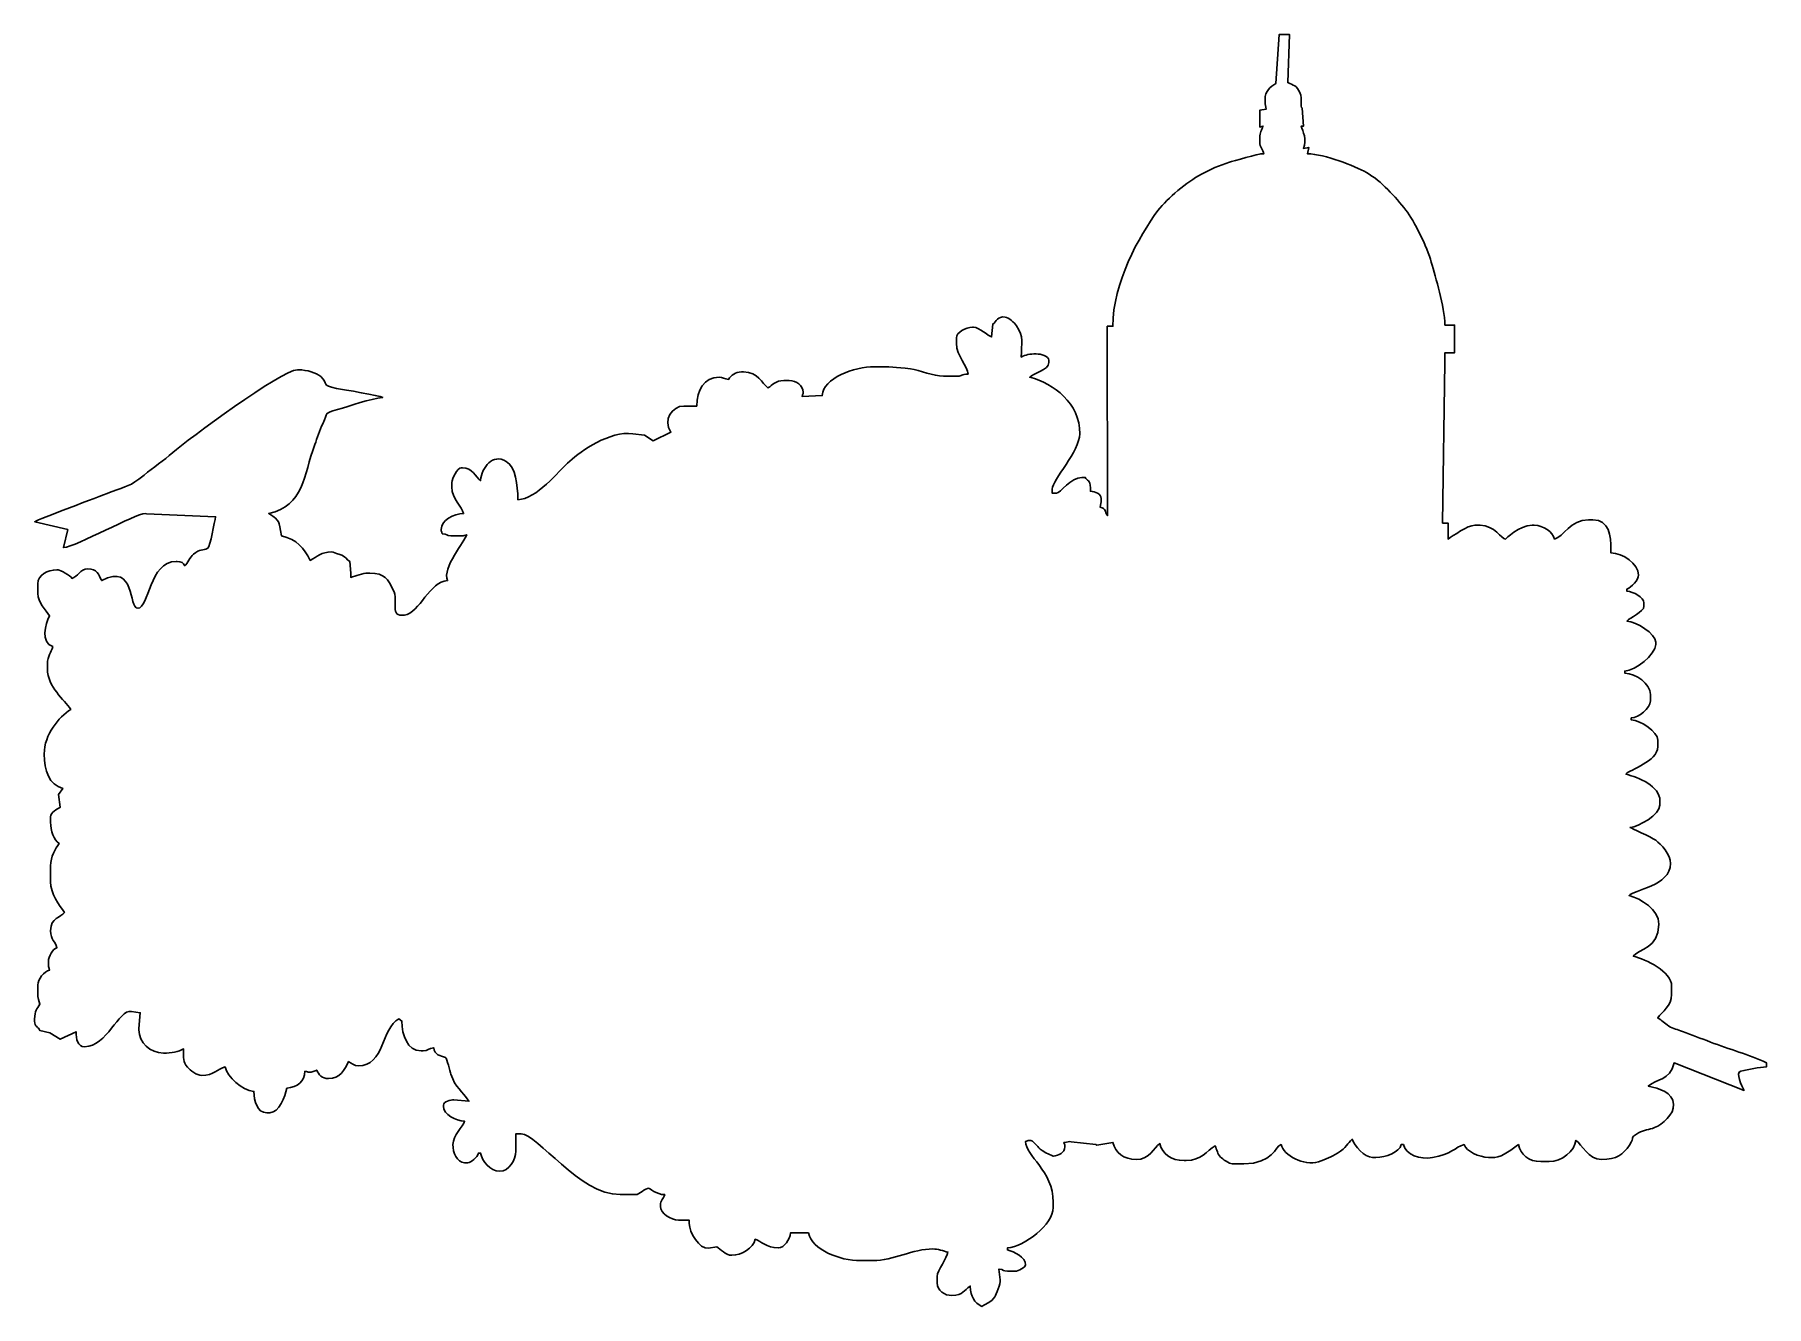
# Model space of a CAD drawing. Header units: centimetres. Extents: x -14.9 to 15.1, y -7.4 to 14.7.
import ezdxf

# ---------------------------------------------------------------- set-up
doc = ezdxf.new("R2010")
doc.units = ezdxf.units.CM
doc.header["$MEASUREMENT"] = 0
doc.layers.add('Layer 1', color=7, linetype='Continuous')

msp = doc.modelspace()

# ---------------------------------------------------------------- linework, layer by layer
at = {"layer": 'Layer 1'}
msp.add_open_spline([(15.12037, -3.2734), (15.12037, -3.2734), (15.12037, -3.19947), (15.12037, -3.19947), (15.12037, -3.19947), (14.82822, -3.05926), (14.46706, -2.96647), (14.14847, -2.84094), (14.14847, -2.84094), (13.98112, -2.775), (13.83193, -2.72533), (13.66644, -2.65774), (13.66644, -2.65774), (13.56997, -2.61833), (13.51104, -2.62013), (13.42767, -2.5639), (13.42767, -2.5639), (13.35211, -2.51295), (13.3078, -2.4715), (13.23572, -2.42322), (13.23572, -2.42322), (13.31022, -2.31194), (13.47592, -2.21441), (13.47592, -2.01661), (13.47592, -2.01661), (13.47592, -2.01661), (13.47592, -1.86876), (13.47592, -1.86876), (13.47592, -1.86876), (13.47592, -1.61763), (13.02612, -1.40144), (12.81075, -1.35125), (12.81075, -1.35125), (12.90486, -1.22277), (13.2542, -1.2183), (13.2542, -0.79679), (13.2542, -0.79679), (13.2542, -0.53697), (12.94097, -0.35229), (12.73684, -0.29777), (12.73684, -0.29777), (12.8077, -0.20103), (13.45744, -0.12865), (13.45744, 0.2567), (13.45744, 0.2567), (13.45744, 0.41677), (13.29405, 0.59377), (13.19891, 0.66345), (13.19891, 0.66345), (13.12134, 0.72026), (12.75856, 0.88067), (12.75532, 0.88509), (12.75532, 0.88509), (12.89899, 0.89705), (13.27267, 1.10428), (13.27267, 1.27322), (13.27267, 1.27322), (13.27267, 1.27322), (13.27267, 1.34715), (13.27267, 1.34715), (13.27267, 1.34715), (13.27267, 1.60124), (12.9054, 1.757), (12.68141, 1.8092), (12.68141, 1.8092), (12.74326, 1.89364), (13.23572, 2.02448), (13.23572, 2.28974), (13.23572, 2.28974), (13.23572, 2.28974), (13.23572, 2.40063), (13.23572, 2.40063), (13.23572, 2.40063), (13.23572, 2.54345), (12.93951, 2.7481), (12.7738, 2.75179), (12.7738, 2.75179), (12.7738, 2.75179), (12.7738, 2.78876), (12.7738, 2.78876), (12.7738, 2.78876), (12.90377, 2.79165), (13.10638, 2.95379), (13.10638, 3.08447), (13.10638, 3.08447), (13.10638, 3.08447), (13.10638, 3.19537), (13.10638, 3.19537), (13.10638, 3.19537), (13.10638, 3.3829), (12.8549, 3.56073), (12.66294, 3.56501), (12.66294, 3.56501), (12.66294, 3.56501), (12.66294, 3.60197), (12.66294, 3.60197), (12.66294, 3.60197), (12.84387, 3.61703), (13.19877, 3.87736), (13.19877, 4.06403), (13.19877, 4.06403), (13.19877, 4.06403), (13.19877, 4.10099), (13.19877, 4.10099), (13.19877, 4.10099), (13.19877, 4.25316), (12.87057, 4.45643), (12.69989, 4.47064), (12.69989, 4.47064), (12.74423, 4.53118), (12.99552, 4.62498), (12.99552, 4.72939), (12.99552, 4.72939), (12.99552, 4.72939), (12.99552, 4.78483), (12.99552, 4.78483), (12.99552, 4.78483), (12.99552, 4.87664), (12.80754, 4.98574), (12.69989, 4.98814), (12.69989, 4.98814), (12.69989, 4.98814), (12.69989, 5.0251), (12.69989, 5.0251), (12.69989, 5.0251), (12.7767, 5.04562), (12.90314, 5.1959), (12.90314, 5.26537), (12.90314, 5.26537), (12.90314, 5.46884), (12.61845, 5.64914), (12.42274, 5.6535), (12.42274, 5.6535), (12.42274, 5.6535), (12.42274, 5.70894), (12.42274, 5.70894), (12.42274, 5.70894), (12.42274, 5.95066), (12.39413, 6.22645), (12.10863, 6.22645), (12.10863, 6.22645), (12.10863, 6.22645), (12.03472, 6.22645), (12.03472, 6.22645), (12.03472, 6.22645), (11.72002, 6.22645), (11.60261, 5.93627), (11.44346, 5.89377), (11.44346, 5.89377), (11.41078, 6.01617), (11.2471, 6.13404), (11.09239, 6.13404), (11.09239, 6.13404), (11.09239, 6.13404), (11.05544, 6.13404), (11.05544, 6.13404), (11.05544, 6.13404), (10.82664, 6.13404), (10.59492, 5.89377), (10.59352, 5.89377), (10.59352, 5.89377), (10.52437, 5.89377), (10.4009, 6.13404), (10.15007, 6.13404), (10.15007, 6.13404), (10.15007, 6.13404), (10.05769, 6.13404), (10.05769, 6.13404), (10.05769, 6.13404), (9.93498, 6.13404), (9.67539, 5.9471), (9.59576, 5.89377), (9.59576, 5.89377), (9.59576, 5.89377), (9.59576, 6.171), (9.59576, 6.171), (9.59576, 6.171), (9.59576, 6.171), (9.49958, 6.17106), (9.49958, 6.17106), (9.49958, 6.17106), (9.49958, 6.17106), (9.54033, 8.96181), (9.54033, 8.96181), (9.54033, 8.96181), (9.54033, 8.96181), (9.54033, 9.12815), (9.54033, 9.12815), (9.54033, 9.12815), (9.54033, 9.12815), (9.70662, 9.12815), (9.70662, 9.12815), (9.70662, 9.12815), (9.70662, 9.12815), (9.70662, 9.60869), (9.70662, 9.60869), (9.70662, 9.60869), (9.70662, 9.60869), (9.54033, 9.60869), (9.54033, 9.60869), (9.54033, 9.60869), (9.53287, 9.94351), (9.37671, 10.43064), (9.3039, 10.70291), (9.3039, 10.70291), (9.2355, 10.95867), (9.00489, 11.42601), (8.86013, 11.60822), (8.86013, 11.60822), (8.68379, 11.83018), (8.4322, 12.11677), (8.17966, 12.25827), (8.17966, 12.25827), (7.96681, 12.37754), (7.46069, 12.57755), (7.154, 12.58494), (7.154, 12.58494), (7.154, 12.58494), (7.17511, 12.69588), (7.17511, 12.69588), (7.17511, 12.69588), (7.17511, 12.69588), (7.0829, 12.67673), (7.0829, 12.67673), (7.0829, 12.67673), (7.15525, 12.82757), (7.06906, 12.97827), (7.04594, 13.06486), (7.04594, 13.06486), (7.04594, 13.06486), (7.08794, 13.06527), (7.08794, 13.06527), (7.08794, 13.06527), (7.08794, 13.06527), (7.06442, 13.37906), (7.06442, 13.37906), (7.06442, 13.37906), (7.01857, 13.39426), (7.07492, 13.51885), (7.02082, 13.64964), (7.02082, 13.64964), (6.96985, 13.77284), (6.91248, 13.7714), (6.8108, 13.82244), (6.8108, 13.82244), (6.8108, 13.82244), (6.8427, 14.65433), (6.8427, 14.65433), (6.8427, 14.65433), (6.8427, 14.65433), (6.66127, 14.65409), (6.66127, 14.65409), (6.66127, 14.65409), (6.66127, 14.65409), (6.6025, 13.80415), (6.6025, 13.80415), (6.6025, 13.80415), (6.50963, 13.74194), (6.41773, 13.68159), (6.41773, 13.52691), (6.41773, 13.52691), (6.41773, 13.52691), (6.41773, 13.48995), (6.41773, 13.48995), (6.41773, 13.48995), (6.41773, 13.42623), (6.43139, 13.41839), (6.43638, 13.35969), (6.43638, 13.35969), (6.43638, 13.35969), (6.32534, 13.34209), (6.32534, 13.34209), (6.32534, 13.34209), (6.32534, 13.34209), (6.32495, 13.04739), (6.32495, 13.04739), (6.32495, 13.04739), (6.32495, 13.04739), (6.38077, 13.06486), (6.38077, 13.06486), (6.38077, 13.06486), (6.36221, 12.98517), (6.32534, 12.96361), (6.32534, 12.86156), (6.32534, 12.86156), (6.32534, 12.86156), (6.32534, 12.78763), (6.32534, 12.78763), (6.32534, 12.78763), (6.32534, 12.70478), (6.38078, 12.65352), (6.39925, 12.58432), (6.39925, 12.58432), (6.39925, 12.58432), (6.34382, 12.58432), (6.34382, 12.58432), (6.34382, 12.58432), (6.3418, 12.58432), (5.84103, 12.45577), (5.80244, 12.44201), (5.80244, 12.44201), (5.62013, 12.37702), (5.46883, 12.31632), (5.31228, 12.22999), (5.31228, 12.22999), (5.05505, 12.08814), (4.72907, 11.8246), (4.55887, 11.59744), (4.55887, 11.59744), (4.22752, 11.15519), (3.77552, 10.34183), (3.77552, 9.59021), (3.77552, 9.59021), (3.77552, 9.59021), (3.67964, 9.59023), (3.67964, 9.59023), (3.67964, 9.59023), (3.67964, 9.59023), (3.68314, 6.30037), (3.68314, 6.30037), (3.68314, 6.30037), (3.6313, 6.37499), (3.6641, 6.41876), (3.5538, 6.44822), (3.5538, 6.44822), (3.55861, 6.50603), (3.57228, 6.51388), (3.57228, 6.5776), (3.57228, 6.5776), (3.57228, 6.5776), (3.57228, 6.59608), (3.57228, 6.59608), (3.57228, 6.59608), (3.57228, 6.67918), (3.47088, 6.71852), (3.38751, 6.72546), (3.38751, 6.72546), (3.38751, 6.72546), (3.38751, 6.7809), (3.38751, 6.7809), (3.38751, 6.7809), (3.38751, 6.93975), (3.32537, 6.89076), (3.29512, 6.96572), (3.29512, 6.96572), (3.29512, 6.96572), (3.23969, 6.96572), (3.23969, 6.96572), (3.23969, 6.96572), (3.04565, 6.96572), (2.86215, 6.68849), (2.79624, 6.68849), (2.79624, 6.68849), (2.79624, 6.68849), (2.72234, 6.68849), (2.72234, 6.68849), (2.72234, 6.68849), (2.72234, 6.68849), (2.72234, 6.76242), (2.72234, 6.76242), (2.72234, 6.76242), (2.72234, 6.91827), (3.20274, 7.4247), (3.20274, 7.72349), (3.20274, 7.72349), (3.20274, 8.2577), (2.75224, 8.59143), (2.33432, 8.70305), (2.33432, 8.70305), (2.3805, 8.7661), (2.6669, 8.83198), (2.6669, 8.9618), (2.6669, 8.9618), (2.6669, 8.9618), (2.6669, 8.99877), (2.6669, 8.99877), (2.6669, 8.99877), (2.6669, 9.06846), (2.52249, 9.10966), (2.44518, 9.10966), (2.44518, 9.10966), (2.33468, 9.10966), (2.25839, 9.09226), (2.1865, 9.05421), (2.1865, 9.05421), (2.1865, 9.30217), (2.23523, 9.399), (2.10197, 9.59805), (2.10197, 9.59805), (2.06833, 9.64828), (1.96956, 9.74125), (1.90431, 9.74928), (1.90431, 9.74928), (1.77148, 9.76564), (1.75454, 9.67198), (1.69121, 9.62675), (1.69121, 9.62675), (1.69121, 9.62675), (1.66915, 9.40537), (1.66915, 9.40537), (1.66915, 9.40537), (1.61618, 9.41952), (1.45925, 9.57171), (1.35504, 9.57171), (1.35504, 9.57171), (1.35504, 9.57171), (1.33656, 9.57171), (1.33656, 9.57171), (1.33656, 9.57171), (1.22635, 9.57171), (1.05941, 9.48354), (1.05941, 9.38689), (1.05941, 9.38689), (1.05941, 9.38689), (1.05941, 9.29448), (1.05941, 9.29448), (1.05941, 9.29448), (1.05941, 9.06611), (1.25953, 8.89888), (1.26266, 8.7585), (1.26266, 8.7585), (1.13584, 8.7585), (1.16408, 8.72153), (1.07789, 8.72153), (1.07789, 8.72153), (1.07789, 8.72153), (0.83769, 8.72153), (0.83769, 8.72153), (0.83769, 8.72153), (0.65964, 8.72153), (0.43093, 8.82833), (0.26307, 8.84907), (0.26307, 8.84907), (-0.00013, 8.88159), (-0.08886, 8.88964), (-0.36268, 8.88724), (-0.36268, 8.88724), (-0.70769, 8.88422), (-1.26155, 8.69059), (-1.26884, 8.38636), (-1.26884, 8.38636), (-1.26884, 8.38636), (-1.61975, 8.37037), (-1.61975, 8.37037), (-1.61975, 8.37037), (-1.60789, 8.41993), (-1.60127, 8.40521), (-1.60127, 8.4443), (-1.60127, 8.4443), (-1.60127, 8.56362), (-1.71701, 8.6476), (-1.84147, 8.6476), (-1.84147, 8.6476), (-1.84147, 8.6476), (-1.93386, 8.6476), (-1.93386, 8.6476), (-1.93386, 8.6476), (-2.08272, 8.6476), (-2.12845, 8.57353), (-2.21101, 8.51823), (-2.21101, 8.51823), (-2.32302, 8.60032), (-2.37489, 8.79546), (-2.63598, 8.79546), (-2.63598, 8.79546), (-2.63598, 8.79546), (-2.67293, 8.79546), (-2.67293, 8.79546), (-2.67293, 8.79546), (-2.7697, 8.79546), (-2.85745, 8.73643), (-2.89466, 8.66609), (-2.89466, 8.66609), (-2.9725, 8.67257), (-2.99264, 8.70305), (-3.06095, 8.70305), (-3.06095, 8.70305), (-3.31991, 8.70305), (-3.44897, 8.47853), (-3.44897, 8.20403), (-3.44897, 8.20403), (-3.44897, 8.20403), (-3.67069, 8.20403), (-3.67069, 8.20403), (-3.67069, 8.20403), (-3.87601, 8.20403), (-4.04143, 7.96457), (-3.89644, 7.75054), (-3.89644, 7.75054), (-3.89644, 7.75054), (-4.20161, 7.60121), (-4.20161, 7.60121), (-4.20161, 7.60121), (-4.20161, 7.60121), (-4.35486, 7.70082), (-4.35486, 7.70082), (-4.35486, 7.70082), (-4.35486, 7.70082), (-4.55758, 7.72349), (-4.55758, 7.72349), (-4.55758, 7.72349), (-4.95828, 7.77357), (-5.45491, 7.42624), (-5.65262, 7.24786), (-5.65262, 7.24786), (-5.85838, 7.06222), (-6.22978, 6.5848), (-6.55309, 6.5776), (-6.55309, 6.5776), (-6.55905, 6.8449), (-6.58172, 7.1376), (-6.75604, 7.24326), (-6.75604, 7.24326), (-6.98656, 7.38298), (-7.18009, 7.14708), (-7.19979, 6.91028), (-7.19979, 6.91028), (-7.28862, 6.96978), (-7.33863, 7.13206), (-7.5139, 7.13206), (-7.5139, 7.13206), (-7.5139, 7.13206), (-7.53237, 7.13206), (-7.53237, 7.13206), (-7.53237, 7.13206), (-7.60451, 7.13206), (-7.69866, 6.94399), (-7.69866, 6.87331), (-7.69866, 6.87331), (-7.69866, 6.87331), (-7.69866, 6.79938), (-7.69866, 6.79938), (-7.69866, 6.79938), (-7.69866, 6.58223), (-7.52506, 6.4646), (-7.49542, 6.33733), (-7.49542, 6.33733), (-7.66871, 6.33733), (-7.88343, 6.21522), (-7.88343, 6.0601), (-7.88343, 6.0601), (-7.88343, 6.01776), (-7.87717, 6.03861), (-7.86496, 5.98617), (-7.86496, 5.98617), (-7.77418, 5.97861), (-7.79726, 5.9492), (-7.71714, 5.9492), (-7.71714, 5.9492), (-7.71714, 5.9492), (-7.53237, 5.9492), (-7.53237, 5.9492), (-7.53237, 5.9492), (-7.48247, 5.9492), (-7.48143, 5.95803), (-7.43999, 5.96769), (-7.43999, 5.96769), (-7.467, 5.86649), (-7.87595, 5.38846), (-7.77257, 5.17295), (-7.77257, 5.17295), (-8.08519, 5.16599), (-8.25776, 4.6075), (-8.52031, 4.57427), (-8.52031, 4.57427), (-8.80089, 4.53875), (-8.60656, 4.79612), (-8.72105, 5.01894), (-8.72105, 5.01894), (-8.80847, 5.18906), (-8.8628, 5.30233), (-9.12139, 5.30233), (-9.12139, 5.30233), (-9.12139, 5.30233), (-9.15834, 5.30233), (-9.15834, 5.30233), (-9.15834, 5.30233), (-9.24546, 5.30233), (-9.37146, 5.24763), (-9.45398, 5.2284), (-9.45398, 5.2284), (-9.45398, 5.2284), (-9.44978, 5.30285), (-9.44978, 5.30285), (-9.44978, 5.30285), (-9.44978, 5.30285), (-9.47245, 5.50563), (-9.47245, 5.50563), (-9.47245, 5.50563), (-9.53048, 5.5445), (-9.53822, 5.57819), (-9.60687, 5.61144), (-9.60687, 5.61144), (-9.62317, 5.61934), (-9.78507, 5.67197), (-9.78656, 5.67197), (-9.78656, 5.67197), (-9.96391, 5.67197), (-10.0403, 5.5854), (-10.1561, 5.52411), (-10.1561, 5.52411), (-10.27048, 5.74035), (-10.38544, 5.88639), (-10.65498, 5.9492), (-10.65498, 5.9492), (-10.72074, 6.23155), (-10.66366, 6.18925), (-10.8767, 6.33733), (-10.8767, 6.33733), (-10.26169, 6.48065), (-10.27805, 6.98985), (-10.07789, 7.53437), (-10.07789, 7.53437), (-10.03859, 7.64128), (-9.99239, 7.7853), (-9.94057, 7.89603), (-9.94057, 7.89603), (-9.8457, 8.09876), (-9.92638, 8.07364), (-9.68675, 8.14116), (-9.68675, 8.14116), (-9.47132, 8.20186), (-9.11215, 8.3342), (-8.89967, 8.35189), (-8.89967, 8.35189), (-8.95115, 8.38768), (-9.57172, 8.48665), (-9.70105, 8.51136), (-9.70105, 8.51136), (-9.98656, 8.5659), (-9.82155, 8.58288), (-9.97536, 8.71751), (-9.97536, 8.71751), (-10.05046, 8.78324), (-10.21915, 8.83243), (-10.35935, 8.83243), (-10.35935, 8.83243), (-10.35935, 8.83243), (-10.37782, 8.83243), (-10.37782, 8.83243), (-10.37782, 8.83243), (-10.66043, 8.83243), (-12.29017, 7.61462), (-12.54413, 7.39532), (-12.54413, 7.39532), (-12.70121, 7.25968), (-12.87734, 7.13586), (-13.04181, 7.006), (-13.04181, 7.006), (-13.31444, 6.79074), (-13.30414, 6.83386), (-13.64127, 6.7), (-13.64127, 6.7), (-13.81531, 6.63089), (-14.88669, 6.23724), (-14.94053, 6.1943), (-14.94053, 6.1943), (-14.94053, 6.1943), (-14.36757, 6.05977), (-14.36757, 6.05977), (-14.36757, 6.05977), (-14.36757, 6.05977), (-14.44275, 5.7459), (-14.44275, 5.7459), (-14.44275, 5.7459), (-14.21262, 5.76506), (-13.19142, 6.33733), (-13.02003, 6.33733), (-13.02003, 6.33733), (-13.02003, 6.33733), (-13.00176, 6.33287), (-13.00176, 6.33287), (-13.00176, 6.33287), (-13.00176, 6.33287), (-11.80055, 6.28188), (-11.80055, 6.28188), (-11.80055, 6.28188), (-11.81986, 6.19898), (-11.8918, 5.76117), (-11.93769, 5.73523), (-11.93769, 5.73523), (-12.024, 5.68645), (-12.07229, 5.73063), (-12.18426, 5.6307), (-12.18426, 5.6307), (-12.24382, 5.57754), (-12.28524, 5.46918), (-12.33638, 5.4317), (-12.33638, 5.4317), (-12.35484, 5.48272), (-12.39886, 5.50563), (-12.46572, 5.50563), (-12.46572, 5.50563), (-12.46572, 5.50563), (-12.4842, 5.50563), (-12.4842, 5.50563), (-12.4842, 5.50563), (-12.95069, 5.50563), (-12.95551, 4.69241), (-13.14937, 4.69241), (-13.14937, 4.69241), (-13.3185, 4.69241), (-13.18327, 5.48751), (-13.77758, 5.17295), (-13.77758, 5.17295), (-13.83258, 5.27693), (-13.85794, 5.37626), (-14.01778, 5.37626), (-14.01778, 5.37626), (-14.15393, 5.37626), (-14.19154, 5.23753), (-14.29494, 5.20992), (-14.29494, 5.20992), (-14.31369, 5.26173), (-14.50088, 5.35777), (-14.53514, 5.35777), (-14.53514, 5.35777), (-14.53514, 5.35777), (-14.55361, 5.35777), (-14.55361, 5.35777), (-14.55361, 5.35777), (-14.7201, 5.35777), (-14.8862, 5.27656), (-14.8862, 5.1175), (-14.8862, 5.1175), (-14.8862, 5.1175), (-14.8862, 4.95116), (-14.8862, 4.95116), (-14.8862, 4.95116), (-14.8862, 4.79073), (-14.74999, 4.66318), (-14.68295, 4.56304), (-14.68295, 4.56304), (-14.7628, 4.41209), (-14.83462, 4.10204), (-14.62752, 4.02705), (-14.62752, 4.02705), (-14.65523, 3.90807), (-14.71991, 3.8858), (-14.71991, 3.71286), (-14.71991, 3.71286), (-14.71991, 3.71286), (-14.71991, 3.63893), (-14.71991, 3.63893), (-14.71991, 3.63893), (-14.71991, 3.32384), (-14.42582, 3.10452), (-14.31341, 2.93661), (-14.31341, 2.93661), (-14.52241, 2.79661), (-14.77534, 2.50944), (-14.77534, 2.16035), (-14.77534, 2.16035), (-14.77534, 1.87791), (-14.68664, 1.62145), (-14.45377, 1.56464), (-14.45377, 1.56464), (-14.45377, 1.56464), (-14.52553, 1.45734), (-14.52553, 1.45734), (-14.52553, 1.45734), (-14.52553, 1.45734), (-14.49818, 1.23624), (-14.49818, 1.23624), (-14.49818, 1.23624), (-14.55121, 1.20073), (-14.66448, 1.1522), (-14.66448, 1.0699), (-14.66448, 1.0699), (-14.66448, 1.0699), (-14.66448, 0.97749), (-14.66448, 0.97749), (-14.66448, 0.97749), (-14.66448, 0.826), (-14.60929, 0.66989), (-14.51666, 0.60785), (-14.51666, 0.60785), (-14.57995, 0.51331), (-14.66448, 0.37712), (-14.66448, 0.21972), (-14.66448, 0.21972), (-14.66448, 0.21972), (-14.66448, -0.05751), (-14.66448, -0.05751), (-14.66448, -0.05751), (-14.66448, -0.27105), (-14.51092, -0.46407), (-14.42427, -0.59349), (-14.42427, -0.59349), (-14.48167, -0.67923), (-14.66448, -0.67685), (-14.66448, -0.90769), (-14.66448, -0.90769), (-14.66448, -1.07206), (-14.57849, -1.09661), (-14.55361, -1.20341), (-14.55361, -1.20341), (-14.62711, -1.22304), (-14.70143, -1.35408), (-14.70143, -1.44368), (-14.70143, -1.44368), (-14.70143, -1.44368), (-14.70143, -1.49912), (-14.70143, -1.49912), (-14.70143, -1.49912), (-14.70143, -1.54904), (-14.69261, -1.55008), (-14.68295, -1.59153), (-14.68295, -1.59153), (-14.77754, -1.61358), (-14.8862, -1.7531), (-14.8862, -1.85028), (-14.8862, -1.85028), (-14.8862, -1.85028), (-14.8862, -1.99814), (-14.8862, -1.99814), (-14.8862, -1.99814), (-14.8862, -2.07033), (-14.87203, -2.13546), (-14.84924, -2.18296), (-14.84924, -2.18296), (-14.90588, -2.26757), (-14.94163, -2.29784), (-14.94163, -2.44171), (-14.94163, -2.44171), (-14.94163, -2.44171), (-14.94163, -2.47868), (-14.94163, -2.47868), (-14.94163, -2.47868), (-14.94163, -2.58081), (-14.87481, -2.57439), (-14.84878, -2.64161), (-14.84878, -2.64161), (-14.84878, -2.64161), (-14.67508, -2.67948), (-14.67508, -2.67948), (-14.67508, -2.67948), (-14.67508, -2.67948), (-14.49769, -2.79402), (-14.49769, -2.79402), (-14.49769, -2.79402), (-14.49769, -2.79402), (-14.22103, -2.6635), (-14.22103, -2.6635), (-14.22103, -2.6635), (-14.22103, -2.79387), (-14.19518, -2.92225), (-14.07321, -2.92225), (-14.07321, -2.92225), (-13.68376, -2.92225), (-13.49053, -2.27342), (-13.25969, -2.30918), (-13.25969, -2.30918), (-13.25969, -2.30918), (-13.10929, -2.33111), (-13.10929, -2.33111), (-13.10929, -2.33111), (-13.10929, -2.33111), (-13.13089, -2.60805), (-13.13089, -2.60805), (-13.13089, -2.60805), (-13.13089, -2.60805), (-13.13089, -2.62654), (-13.13089, -2.62654), (-13.13089, -2.62654), (-13.13089, -2.85368), (-12.93502, -3.03314), (-12.70592, -3.03314), (-12.70592, -3.03314), (-12.56199, -3.03314), (-12.44831, -3.00868), (-12.35486, -2.95922), (-12.35486, -2.95922), (-12.35486, -3.13251), (-12.37411, -3.17582), (-12.28574, -3.27821), (-12.28574, -3.27821), (-12.23628, -3.33552), (-12.13336, -3.42127), (-12.04075, -3.42127), (-12.04075, -3.42127), (-11.82612, -3.42127), (-11.7739, -3.30596), (-11.63426, -3.27341), (-11.63426, -3.27341), (-11.5925, -3.45268), (-11.34982, -3.68065), (-11.13538, -3.6985), (-11.13538, -3.6985), (-11.13538, -3.86503), (-11.07973, -4.06815), (-10.91365, -4.06815), (-10.91365, -4.06815), (-10.91365, -4.06815), (-10.85822, -4.06815), (-10.85822, -4.06815), (-10.85822, -4.06815), (-10.6992, -4.06815), (-10.59652, -3.78874), (-10.56259, -3.64306), (-10.56259, -3.64306), (-10.38352, -3.62815), (-10.25253, -3.52901), (-10.24848, -3.34734), (-10.24848, -3.34734), (-10.19894, -3.35921), (-10.21365, -3.36582), (-10.17458, -3.36582), (-10.17458, -3.36582), (-10.12718, -3.36582), (-10.07732, -3.34426), (-10.04524, -3.32886), (-10.04524, -3.32886), (-10.00457, -3.40575), (-9.95857, -3.47672), (-9.84199, -3.47672), (-9.84199, -3.47672), (-9.64067, -3.47672), (-9.55725, -3.31926), (-9.49093, -3.181), (-9.49093, -3.181), (-9.45601, -3.20439), (-9.38038, -3.25493), (-9.32464, -3.25493), (-9.32464, -3.25493), (-8.86544, -3.25493), (-8.92612, -2.60241), (-8.62029, -2.43903), (-8.62029, -2.43903), (-8.62029, -2.43903), (-8.56708, -2.47868), (-8.56708, -2.47868), (-8.56708, -2.47868), (-8.56708, -2.72163), (-8.46924, -2.99618), (-8.2345, -2.99618), (-8.2345, -2.99618), (-8.2345, -2.99618), (-8.19754, -2.99618), (-8.19754, -2.99618), (-8.19754, -2.99618), (-8.10812, -2.99618), (-8.11472, -2.94922), (-8.01277, -2.94073), (-8.01277, -2.94073), (-8.00165, -3.07442), (-7.89816, -3.07153), (-7.81152, -3.10907), (-7.81152, -3.10907), (-7.78163, -3.12201), (-7.73021, -3.35327), (-7.71483, -3.40047), (-7.71483, -3.40047), (-7.6389, -3.6334), (-7.51762, -3.69368), (-7.4035, -3.86957), (-7.4035, -3.86957), (-7.4035, -3.86957), (-7.66171, -3.84636), (-7.66171, -3.84636), (-7.66171, -3.84636), (-7.71505, -3.8411), (-7.84648, -3.87379), (-7.84648, -3.93877), (-7.84648, -3.93877), (-7.84648, -3.93877), (-7.84648, -3.95725), (-7.84648, -3.95725), (-7.84648, -3.95725), (-7.84648, -4.0999), (-7.62741, -4.21265), (-7.47694, -4.21601), (-7.47694, -4.21601), (-7.50112, -4.3066), (-7.68019, -4.46261), (-7.68019, -4.62261), (-7.68019, -4.62261), (-7.68019, -4.75536), (-7.61634, -4.93681), (-7.47694, -4.93681), (-7.47694, -4.93681), (-7.47694, -4.93681), (-7.42151, -4.93681), (-7.42151, -4.93681), (-7.42151, -4.93681), (-7.37206, -4.93681), (-7.25348, -4.84233), (-7.23674, -4.77047), (-7.23674, -4.77047), (-7.23674, -4.77047), (-7.19979, -4.77047), (-7.19979, -4.77047), (-7.19979, -4.77047), (-7.16676, -4.91226), (-7.04413, -5.08467), (-6.8672, -5.08467), (-6.8672, -5.08467), (-6.71215, -5.08467), (-6.59005, -4.8946), (-6.59005, -4.73351), (-6.59005, -4.73351), (-6.59005, -4.73351), (-6.59005, -4.43779), (-6.59005, -4.43779), (-6.59005, -4.43779), (-6.59005, -4.43779), (-6.49766, -4.43779), (-6.49766, -4.43779), (-6.49766, -4.43779), (-6.20643, -4.43779), (-5.49048, -5.49128), (-4.77931, -5.49128), (-4.77931, -5.49128), (-4.77931, -5.49128), (-4.50215, -5.49128), (-4.50215, -5.49128), (-4.50215, -5.49128), (-4.45105, -5.49128), (-4.34158, -5.38038), (-4.28043, -5.38038), (-4.28043, -5.38038), (-4.26736, -5.38038), (-4.15375, -5.49128), (-4.00327, -5.49128), (-4.00327, -5.49128), (-4.02304, -5.56533), (-4.07718, -5.58768), (-4.07718, -5.6761), (-4.07718, -5.6761), (-4.07718, -5.6761), (-4.07718, -5.69458), (-4.07718, -5.69458), (-4.07718, -5.69458), (-4.07718, -5.8158), (-3.89633, -5.93485), (-3.76307, -5.93485), (-3.76307, -5.93485), (-3.76307, -5.93485), (-3.5783, -5.93485), (-3.5783, -5.93485), (-3.5783, -5.93485), (-3.5783, -5.93485), (-3.5783, -5.9903), (-3.5783, -5.9903), (-3.5783, -5.9903), (-3.5783, -6.14843), (-3.40048, -6.44014), (-3.24498, -6.41999), (-3.24498, -6.41999), (-3.24498, -6.41999), (-3.0979, -6.39691), (-3.0979, -6.39691), (-3.0979, -6.39691), (-3.03465, -6.43927), (-2.94921, -6.54476), (-2.83923, -6.54476), (-2.83923, -6.54476), (-2.66838, -6.54476), (-2.46745, -6.41659), (-2.43273, -6.26753), (-2.43273, -6.26753), (-2.32458, -6.29642), (-2.2523, -6.41539), (-2.02624, -6.41539), (-2.02624, -6.41539), (-1.93334, -6.41539), (-1.82559, -6.27327), (-1.82299, -6.15664), (-1.82299, -6.15664), (-1.82299, -6.15664), (-1.50889, -6.15664), (-1.50889, -6.15664), (-1.50889, -6.15664), (-1.44054, -6.45007), (-0.97418, -6.63717), (-0.60352, -6.63717), (-0.60352, -6.63717), (-0.60352, -6.63717), (-0.38179, -6.63717), (-0.38179, -6.63717), (-0.38179, -6.63717), (-0.04585, -6.63717), (0.30483, -6.43387), (0.65292, -6.43387), (0.65292, -6.43387), (0.73172, -6.43387), (0.83912, -6.47243), (0.91159, -6.48932), (0.91159, -6.48932), (0.90273, -6.59593), (0.72683, -6.80143), (0.72683, -6.91441), (0.72683, -6.91441), (0.72683, -6.91441), (0.72683, -7.0253), (0.72683, -7.0253), (0.72683, -7.0253), (0.72683, -7.15682), (0.85628, -7.24725), (0.98288, -7.242), (0.98288, -7.242), (1.18849, -7.23349), (1.18111, -7.16012), (1.29961, -7.08075), (1.29961, -7.08075), (1.30385, -7.27126), (1.37254, -7.36293), (1.50286, -7.43191), (1.50286, -7.43191), (1.60036, -7.3666), (1.65222, -7.3718), (1.72531, -7.2663), (1.72531, -7.2663), (1.75267, -7.22682), (1.82632, -7.03787), (1.82037, -6.96939), (1.82037, -6.96939), (1.82037, -6.96939), (1.79849, -6.78503), (1.79849, -6.78503), (1.79849, -6.78503), (1.88927, -6.79259), (1.86618, -6.822), (1.9463, -6.822), (1.9463, -6.822), (1.9463, -6.822), (2.07564, -6.822), (2.07564, -6.822), (2.07564, -6.822), (2.13881, -6.822), (2.26041, -6.75205), (2.26041, -6.7111), (2.26041, -6.7111), (2.26041, -6.578), (2.06198, -6.47931), (1.9463, -6.45235), (1.9463, -6.45235), (1.9463, -6.45235), (1.9463, -6.41539), (1.9463, -6.41539), (1.9463, -6.41539), (2.24587, -6.39045), (2.74081, -6.01438), (2.74081, -5.71306), (2.74081, -5.71306), (2.74081, -5.71306), (2.74081, -5.62065), (2.74081, -5.62065), (2.74081, -5.62065), (2.74081, -5.07255), (2.26041, -4.82203), (2.26041, -4.56717), (2.26041, -4.56717), (2.28208, -4.56142), (2.31078, -4.54869), (2.31584, -4.54869), (2.31584, -4.54869), (2.41537, -4.54869), (2.45402, -4.65196), (2.51557, -4.70007), (2.51557, -4.70007), (2.61351, -4.77662), (2.63792, -4.77146), (2.74081, -4.82592), (2.74081, -4.82592), (2.83459, -4.80406), (2.94406, -4.76951), (2.94406, -4.65958), (2.94406, -4.65958), (2.94406, -4.61725), (2.9378, -4.63809), (2.92558, -4.58565), (2.92558, -4.58565), (2.99577, -4.58409), (3.01486, -4.56148), (3.05401, -4.57361), (3.05401, -4.57361), (3.05401, -4.57361), (3.47989, -4.62261), (3.47989, -4.62261), (3.47989, -4.62261), (3.47989, -4.62261), (3.49941, -4.62983), (3.49941, -4.62983), (3.49941, -4.62983), (3.49941, -4.62983), (3.77552, -4.58565), (3.77552, -4.58565), (3.77552, -4.58565), (3.81707, -4.76406), (3.96547, -4.88136), (4.18201, -4.88136), (4.18201, -4.88136), (4.41371, -4.88136), (4.48871, -4.67727), (4.58851, -4.60413), (4.58851, -4.60413), (4.63586, -4.78152), (4.78316, -4.89985), (5.01348, -4.89985), (5.01348, -4.89985), (5.01348, -4.89985), (5.05043, -4.89985), (5.05043, -4.89985), (5.05043, -4.89985), (5.30327, -4.89985), (5.41189, -4.73315), (5.54931, -4.6411), (5.54931, -4.6411), (5.5838, -4.713), (5.59069, -4.78246), (5.64542, -4.84068), (5.64542, -4.84068), (5.67611, -4.87332), (5.80093, -4.95529), (5.84494, -4.95529), (5.84494, -4.95529), (5.84494, -4.95529), (6.04819, -4.95529), (6.04819, -4.95529), (6.04819, -4.95529), (6.55839, -4.95529), (6.59305, -4.64981), (6.69488, -4.62261), (6.69488, -4.62261), (6.74317, -4.80352), (7.08994, -5.00209), (7.34465, -4.92141), (7.34465, -4.92141), (7.486, -4.87664), (7.55994, -4.83566), (7.67391, -4.77022), (7.67391, -4.77022), (7.84313, -4.67306), (7.83647, -4.60083), (7.93284, -4.5302), (7.93284, -4.5302), (7.96398, -4.64687), (8.14209, -4.8444), (8.2839, -4.8444), (8.2839, -4.8444), (8.2839, -4.8444), (8.33933, -4.8444), (8.33933, -4.8444), (8.33933, -4.8444), (8.52199, -4.8444), (8.74752, -4.75468), (8.78278, -4.62261), (8.78278, -4.62261), (8.78278, -4.62261), (8.81973, -4.62261), (8.81973, -4.62261), (8.81973, -4.62261), (8.86182, -4.80332), (9.11303, -4.8822), (9.32297, -4.84881), (9.32297, -4.84881), (9.65824, -4.79547), (9.70992, -4.66615), (9.87292, -4.62261), (9.87292, -4.62261), (9.91413, -4.73651), (10.13342, -4.8444), (10.29789, -4.8444), (10.29789, -4.8444), (10.29789, -4.8444), (10.40875, -4.8444), (10.40875, -4.8444), (10.40875, -4.8444), (10.53684, -4.8444), (10.72851, -4.68071), (10.81524, -4.62261), (10.81524, -4.62261), (10.8547, -4.79202), (10.99257, -4.91833), (11.20326, -4.91833), (11.20326, -4.91833), (11.20326, -4.91833), (11.35107, -4.91833), (11.35107, -4.91833), (11.35107, -4.91833), (11.56641, -4.91833), (11.79787, -4.73049), (11.813, -4.54869), (11.813, -4.54869), (11.90786, -4.61821), (12.04104, -4.88136), (12.25644, -4.88136), (12.25644, -4.88136), (12.52563, -4.88136), (12.63086, -4.79527), (12.74469, -4.63046), (12.74469, -4.63046), (12.85464, -4.47127), (12.71576, -4.52973), (12.90237, -4.41855), (12.90237, -4.41855), (12.99671, -4.36234), (13.07736, -4.36939), (13.18037, -4.32698), (13.18037, -4.32698), (13.31512, -4.27149), (13.52353, -4.09794), (13.51008, -3.92429), (13.51008, -3.92429), (13.4935, -3.71044), (13.26293, -3.65119), (13.06943, -3.60609), (13.06943, -3.60609), (13.21433, -3.48011), (13.44392, -3.51404), (13.51821, -3.20465), (13.51821, -3.20465), (13.51821, -3.20465), (14.73235, -3.68002), (14.73235, -3.68002), (14.73235, -3.68002), (14.69855, -3.60955), (14.57849, -3.3635), (14.67606, -3.34742), (14.67606, -3.34742), (14.81412, -3.32467), (14.99833, -3.27613), (15.12037, -3.27341), (15.12037, -3.27341), (15.12037, -3.27341), (15.12037, -3.2734), (15.12037, -3.2734)], degree=3, knots=[0, 0, 0, 0, 0.003003, 0.003003, 0.003003, 0.003003, 0.00600601, 0.00600601, 0.00600601, 0.00600601, 0.00900901, 0.00900901, 0.00900901, 0.00900901, 0.01201201, 0.01201201, 0.01201201, 0.01201201, 0.01501502, 0.01501502, 0.01501502, 0.01501502, 0.01801802, 0.01801802, 0.01801802, 0.01801802, 0.02102102, 0.02102102, 0.02102102, 0.02102102, 0.02402402, 0.02402402, 0.02402402, 0.02402402, 0.02702703, 0.02702703, 0.02702703, 0.02702703, 0.03003003, 0.03003003, 0.03003003, 0.03003003, 0.03303303, 0.03303303, 0.03303303, 0.03303303, 0.03603604, 0.03603604, 0.03603604, 0.03603604, 0.03903904, 0.03903904, 0.03903904, 0.03903904, 0.04204204, 0.04204204, 0.04204204, 0.04204204, 0.04504505, 0.04504505, 0.04504505, 0.04504505, 0.04804805, 0.04804805, 0.04804805, 0.04804805, 0.05105105, 0.05105105, 0.05105105, 0.05105105, 0.05405405, 0.05405405, 0.05405405, 0.05405405, 0.05705706, 0.05705706, 0.05705706, 0.05705706, 0.06006006, 0.06006006, 0.06006006, 0.06006006, 0.06306306, 0.06306306, 0.06306306, 0.06306306, 0.06606607, 0.06606607, 0.06606607, 0.06606607, 0.06906907, 0.06906907, 0.06906907, 0.06906907, 0.07207207, 0.07207207, 0.07207207, 0.07207207, 0.07507508, 0.07507508, 0.07507508, 0.07507508, 0.07807808, 0.07807808, 0.07807808, 0.07807808, 0.08108108, 0.08108108, 0.08108108, 0.08108108, 0.08408408, 0.08408408, 0.08408408, 0.08408408, 0.08708709, 0.08708709, 0.08708709, 0.08708709, 0.09009009, 0.09009009, 0.09009009, 0.09009009, 0.09309309, 0.09309309, 0.09309309, 0.09309309, 0.0960961, 0.0960961, 0.0960961, 0.0960961, 0.0990991, 0.0990991, 0.0990991, 0.0990991, 0.1021021, 0.1021021, 0.1021021, 0.1021021, 0.10510511, 0.10510511, 0.10510511, 0.10510511, 0.10810811, 0.10810811, 0.10810811, 0.10810811, 0.11111111, 0.11111111, 0.11111111, 0.11111111, 0.11411411, 0.11411411, 0.11411411, 0.11411411, 0.11711712, 0.11711712, 0.11711712, 0.11711712, 0.12012012, 0.12012012, 0.12012012, 0.12012012, 0.12312312, 0.12312312, 0.12312312, 0.12312312, 0.12612613, 0.12612613, 0.12612613, 0.12612613, 0.12912913, 0.12912913, 0.12912913, 0.12912913, 0.13213213, 0.13213213, 0.13213213, 0.13213213, 0.13513514, 0.13513514, 0.13513514, 0.13513514, 0.13813814, 0.13813814, 0.13813814, 0.13813814, 0.14114114, 0.14114114, 0.14114114, 0.14114114, 0.14414414, 0.14414414, 0.14414414, 0.14414414, 0.14714715, 0.14714715, 0.14714715, 0.14714715, 0.15015015, 0.15015015, 0.15015015, 0.15015015, 0.15315315, 0.15315315, 0.15315315, 0.15315315, 0.15615616, 0.15615616, 0.15615616, 0.15615616, 0.15915916, 0.15915916, 0.15915916, 0.15915916, 0.16216216, 0.16216216, 0.16216216, 0.16216216, 0.16516517, 0.16516517, 0.16516517, 0.16516517, 0.16816817, 0.16816817, 0.16816817, 0.16816817, 0.17117117, 0.17117117, 0.17117117, 0.17117117, 0.17417417, 0.17417417, 0.17417417, 0.17417417, 0.17717718, 0.17717718, 0.17717718, 0.17717718, 0.18018018, 0.18018018, 0.18018018, 0.18018018, 0.18318318, 0.18318318, 0.18318318, 0.18318318, 0.18618619, 0.18618619, 0.18618619, 0.18618619, 0.18918919, 0.18918919, 0.18918919, 0.18918919, 0.19219219, 0.19219219, 0.19219219, 0.19219219, 0.1951952, 0.1951952, 0.1951952, 0.1951952, 0.1981982, 0.1981982, 0.1981982, 0.1981982, 0.2012012, 0.2012012, 0.2012012, 0.2012012, 0.2042042, 0.2042042, 0.2042042, 0.2042042, 0.20720721, 0.20720721, 0.20720721, 0.20720721, 0.21021021, 0.21021021, 0.21021021, 0.21021021, 0.21321321, 0.21321321, 0.21321321, 0.21321321, 0.21621622, 0.21621622, 0.21621622, 0.21621622, 0.21921922, 0.21921922, 0.21921922, 0.21921922, 0.22222222, 0.22222222, 0.22222222, 0.22222222, 0.22522523, 0.22522523, 0.22522523, 0.22522523, 0.22822823, 0.22822823, 0.22822823, 0.22822823, 0.23123123, 0.23123123, 0.23123123, 0.23123123, 0.23423423, 0.23423423, 0.23423423, 0.23423423, 0.23723724, 0.23723724, 0.23723724, 0.23723724, 0.24024024, 0.24024024, 0.24024024, 0.24024024, 0.24324324, 0.24324324, 0.24324324, 0.24324324, 0.24624625, 0.24624625, 0.24624625, 0.24624625, 0.24924925, 0.24924925, 0.24924925, 0.24924925, 0.25225225, 0.25225225, 0.25225225, 0.25225225, 0.25525526, 0.25525526, 0.25525526, 0.25525526, 0.25825826, 0.25825826, 0.25825826, 0.25825826, 0.26126126, 0.26126126, 0.26126126, 0.26126126, 0.26426426, 0.26426426, 0.26426426, 0.26426426, 0.26726727, 0.26726727, 0.26726727, 0.26726727, 0.27027027, 0.27027027, 0.27027027, 0.27027027, 0.27327327, 0.27327327, 0.27327327, 0.27327327, 0.27627628, 0.27627628, 0.27627628, 0.27627628, 0.27927928, 0.27927928, 0.27927928, 0.27927928, 0.28228228, 0.28228228, 0.28228228, 0.28228228, 0.28528529, 0.28528529, 0.28528529, 0.28528529, 0.28828829, 0.28828829, 0.28828829, 0.28828829, 0.29129129, 0.29129129, 0.29129129, 0.29129129, 0.29429429, 0.29429429, 0.29429429, 0.29429429, 0.2972973, 0.2972973, 0.2972973, 0.2972973, 0.3003003, 0.3003003, 0.3003003, 0.3003003, 0.3033033, 0.3033033, 0.3033033, 0.3033033, 0.30630631, 0.30630631, 0.30630631, 0.30630631, 0.30930931, 0.30930931, 0.30930931, 0.30930931, 0.31231231, 0.31231231, 0.31231231, 0.31231231, 0.31531532, 0.31531532, 0.31531532, 0.31531532, 0.31831832, 0.31831832, 0.31831832, 0.31831832, 0.32132132, 0.32132132, 0.32132132, 0.32132132, 0.32432432, 0.32432432, 0.32432432, 0.32432432, 0.32732733, 0.32732733, 0.32732733, 0.32732733, 0.33033033, 0.33033033, 0.33033033, 0.33033033, 0.33333333, 0.33333333, 0.33333333, 0.33333333, 0.33633634, 0.33633634, 0.33633634, 0.33633634, 0.33933934, 0.33933934, 0.33933934, 0.33933934, 0.34234234, 0.34234234, 0.34234234, 0.34234234, 0.34534535, 0.34534535, 0.34534535, 0.34534535, 0.34834835, 0.34834835, 0.34834835, 0.34834835, 0.35135135, 0.35135135, 0.35135135, 0.35135135, 0.35435435, 0.35435435, 0.35435435, 0.35435435, 0.35735736, 0.35735736, 0.35735736, 0.35735736, 0.36036036, 0.36036036, 0.36036036, 0.36036036, 0.36336336, 0.36336336, 0.36336336, 0.36336336, 0.36636637, 0.36636637, 0.36636637, 0.36636637, 0.36936937, 0.36936937, 0.36936937, 0.36936937, 0.37237237, 0.37237237, 0.37237237, 0.37237237, 0.37537538, 0.37537538, 0.37537538, 0.37537538, 0.37837838, 0.37837838, 0.37837838, 0.37837838, 0.38138138, 0.38138138, 0.38138138, 0.38138138, 0.38438438, 0.38438438, 0.38438438, 0.38438438, 0.38738739, 0.38738739, 0.38738739, 0.38738739, 0.39039039, 0.39039039, 0.39039039, 0.39039039, 0.39339339, 0.39339339, 0.39339339, 0.39339339, 0.3963964, 0.3963964, 0.3963964, 0.3963964, 0.3993994, 0.3993994, 0.3993994, 0.3993994, 0.4024024, 0.4024024, 0.4024024, 0.4024024, 0.40540541, 0.40540541, 0.40540541, 0.40540541, 0.40840841, 0.40840841, 0.40840841, 0.40840841, 0.41141141, 0.41141141, 0.41141141, 0.41141141, 0.41441441, 0.41441441, 0.41441441, 0.41441441, 0.41741742, 0.41741742, 0.41741742, 0.41741742, 0.42042042, 0.42042042, 0.42042042, 0.42042042, 0.42342342, 0.42342342, 0.42342342, 0.42342342, 0.42642643, 0.42642643, 0.42642643, 0.42642643, 0.42942943, 0.42942943, 0.42942943, 0.42942943, 0.43243243, 0.43243243, 0.43243243, 0.43243243, 0.43543544, 0.43543544, 0.43543544, 0.43543544, 0.43843844, 0.43843844, 0.43843844, 0.43843844, 0.44144144, 0.44144144, 0.44144144, 0.44144144, 0.44444444, 0.44444444, 0.44444444, 0.44444444, 0.44744745, 0.44744745, 0.44744745, 0.44744745, 0.45045045, 0.45045045, 0.45045045, 0.45045045, 0.45345345, 0.45345345, 0.45345345, 0.45345345, 0.45645646, 0.45645646, 0.45645646, 0.45645646, 0.45945946, 0.45945946, 0.45945946, 0.45945946, 0.46246246, 0.46246246, 0.46246246, 0.46246246, 0.46546547, 0.46546547, 0.46546547, 0.46546547, 0.46846847, 0.46846847, 0.46846847, 0.46846847, 0.47147147, 0.47147147, 0.47147147, 0.47147147, 0.47447447, 0.47447447, 0.47447447, 0.47447447, 0.47747748, 0.47747748, 0.47747748, 0.47747748, 0.48048048, 0.48048048, 0.48048048, 0.48048048, 0.48348348, 0.48348348, 0.48348348, 0.48348348, 0.48648649, 0.48648649, 0.48648649, 0.48648649, 0.48948949, 0.48948949, 0.48948949, 0.48948949, 0.49249249, 0.49249249, 0.49249249, 0.49249249, 0.4954955, 0.4954955, 0.4954955, 0.4954955, 0.4984985, 0.4984985, 0.4984985, 0.4984985, 0.5015015, 0.5015015, 0.5015015, 0.5015015, 0.5045045, 0.5045045, 0.5045045, 0.5045045, 0.50750751, 0.50750751, 0.50750751, 0.50750751, 0.51051051, 0.51051051, 0.51051051, 0.51051051, 0.51351351, 0.51351351, 0.51351351, 0.51351351, 0.51651652, 0.51651652, 0.51651652, 0.51651652, 0.51951952, 0.51951952, 0.51951952, 0.51951952, 0.52252252, 0.52252252, 0.52252252, 0.52252252, 0.52552553, 0.52552553, 0.52552553, 0.52552553, 0.52852853, 0.52852853, 0.52852853, 0.52852853, 0.53153153, 0.53153153, 0.53153153, 0.53153153, 0.53453453, 0.53453453, 0.53453453, 0.53453453, 0.53753754, 0.53753754, 0.53753754, 0.53753754, 0.54054054, 0.54054054, 0.54054054, 0.54054054, 0.54354354, 0.54354354, 0.54354354, 0.54354354, 0.54654655, 0.54654655, 0.54654655, 0.54654655, 0.54954955, 0.54954955, 0.54954955, 0.54954955, 0.55255255, 0.55255255, 0.55255255, 0.55255255, 0.55555556, 0.55555556, 0.55555556, 0.55555556, 0.55855856, 0.55855856, 0.55855856, 0.55855856, 0.56156156, 0.56156156, 0.56156156, 0.56156156, 0.56456456, 0.56456456, 0.56456456, 0.56456456, 0.56756757, 0.56756757, 0.56756757, 0.56756757, 0.57057057, 0.57057057, 0.57057057, 0.57057057, 0.57357357, 0.57357357, 0.57357357, 0.57357357, 0.57657658, 0.57657658, 0.57657658, 0.57657658, 0.57957958, 0.57957958, 0.57957958, 0.57957958, 0.58258258, 0.58258258, 0.58258258, 0.58258258, 0.58558559, 0.58558559, 0.58558559, 0.58558559, 0.58858859, 0.58858859, 0.58858859, 0.58858859, 0.59159159, 0.59159159, 0.59159159, 0.59159159, 0.59459459, 0.59459459, 0.59459459, 0.59459459, 0.5975976, 0.5975976, 0.5975976, 0.5975976, 0.6006006, 0.6006006, 0.6006006, 0.6006006, 0.6036036, 0.6036036, 0.6036036, 0.6036036, 0.60660661, 0.60660661, 0.60660661, 0.60660661, 0.60960961, 0.60960961, 0.60960961, 0.60960961, 0.61261261, 0.61261261, 0.61261261, 0.61261261, 0.61561562, 0.61561562, 0.61561562, 0.61561562, 0.61861862, 0.61861862, 0.61861862, 0.61861862, 0.62162162, 0.62162162, 0.62162162, 0.62162162, 0.62462462, 0.62462462, 0.62462462, 0.62462462, 0.62762763, 0.62762763, 0.62762763, 0.62762763, 0.63063063, 0.63063063, 0.63063063, 0.63063063, 0.63363363, 0.63363363, 0.63363363, 0.63363363, 0.63663664, 0.63663664, 0.63663664, 0.63663664, 0.63963964, 0.63963964, 0.63963964, 0.63963964, 0.64264264, 0.64264264, 0.64264264, 0.64264264, 0.64564565, 0.64564565, 0.64564565, 0.64564565, 0.64864865, 0.64864865, 0.64864865, 0.64864865, 0.65165165, 0.65165165, 0.65165165, 0.65165165, 0.65465465, 0.65465465, 0.65465465, 0.65465465, 0.65765766, 0.65765766, 0.65765766, 0.65765766, 0.66066066, 0.66066066, 0.66066066, 0.66066066, 0.66366366, 0.66366366, 0.66366366, 0.66366366, 0.66666667, 0.66666667, 0.66666667, 0.66666667, 0.66966967, 0.66966967, 0.66966967, 0.66966967, 0.67267267, 0.67267267, 0.67267267, 0.67267267, 0.67567568, 0.67567568, 0.67567568, 0.67567568, 0.67867868, 0.67867868, 0.67867868, 0.67867868, 0.68168168, 0.68168168, 0.68168168, 0.68168168, 0.68468468, 0.68468468, 0.68468468, 0.68468468, 0.68768769, 0.68768769, 0.68768769, 0.68768769, 0.69069069, 0.69069069, 0.69069069, 0.69069069, 0.69369369, 0.69369369, 0.69369369, 0.69369369, 0.6966967, 0.6966967, 0.6966967, 0.6966967, 0.6996997, 0.6996997, 0.6996997, 0.6996997, 0.7027027, 0.7027027, 0.7027027, 0.7027027, 0.70570571, 0.70570571, 0.70570571, 0.70570571, 0.70870871, 0.70870871, 0.70870871, 0.70870871, 0.71171171, 0.71171171, 0.71171171, 0.71171171, 0.71471471, 0.71471471, 0.71471471, 0.71471471, 0.71771772, 0.71771772, 0.71771772, 0.71771772, 0.72072072, 0.72072072, 0.72072072, 0.72072072, 0.72372372, 0.72372372, 0.72372372, 0.72372372, 0.72672673, 0.72672673, 0.72672673, 0.72672673, 0.72972973, 0.72972973, 0.72972973, 0.72972973, 0.73273273, 0.73273273, 0.73273273, 0.73273273, 0.73573574, 0.73573574, 0.73573574, 0.73573574, 0.73873874, 0.73873874, 0.73873874, 0.73873874, 0.74174174, 0.74174174, 0.74174174, 0.74174174, 0.74474474, 0.74474474, 0.74474474, 0.74474474, 0.74774775, 0.74774775, 0.74774775, 0.74774775, 0.75075075, 0.75075075, 0.75075075, 0.75075075, 0.75375375, 0.75375375, 0.75375375, 0.75375375, 0.75675676, 0.75675676, 0.75675676, 0.75675676, 0.75975976, 0.75975976, 0.75975976, 0.75975976, 0.76276276, 0.76276276, 0.76276276, 0.76276276, 0.76576577, 0.76576577, 0.76576577, 0.76576577, 0.76876877, 0.76876877, 0.76876877, 0.76876877, 0.77177177, 0.77177177, 0.77177177, 0.77177177, 0.77477477, 0.77477477, 0.77477477, 0.77477477, 0.77777778, 0.77777778, 0.77777778, 0.77777778, 0.78078078, 0.78078078, 0.78078078, 0.78078078, 0.78378378, 0.78378378, 0.78378378, 0.78378378, 0.78678679, 0.78678679, 0.78678679, 0.78678679, 0.78978979, 0.78978979, 0.78978979, 0.78978979, 0.79279279, 0.79279279, 0.79279279, 0.79279279, 0.7957958, 0.7957958, 0.7957958, 0.7957958, 0.7987988, 0.7987988, 0.7987988, 0.7987988, 0.8018018, 0.8018018, 0.8018018, 0.8018018, 0.8048048, 0.8048048, 0.8048048, 0.8048048, 0.80780781, 0.80780781, 0.80780781, 0.80780781, 0.81081081, 0.81081081, 0.81081081, 0.81081081, 0.81381381, 0.81381381, 0.81381381, 0.81381381, 0.81681682, 0.81681682, 0.81681682, 0.81681682, 0.81981982, 0.81981982, 0.81981982, 0.81981982, 0.82282282, 0.82282282, 0.82282282, 0.82282282, 0.82582583, 0.82582583, 0.82582583, 0.82582583, 0.82882883, 0.82882883, 0.82882883, 0.82882883, 0.83183183, 0.83183183, 0.83183183, 0.83183183, 0.83483483, 0.83483483, 0.83483483, 0.83483483, 0.83783784, 0.83783784, 0.83783784, 0.83783784, 0.84084084, 0.84084084, 0.84084084, 0.84084084, 0.84384384, 0.84384384, 0.84384384, 0.84384384, 0.84684685, 0.84684685, 0.84684685, 0.84684685, 0.84984985, 0.84984985, 0.84984985, 0.84984985, 0.85285285, 0.85285285, 0.85285285, 0.85285285, 0.85585586, 0.85585586, 0.85585586, 0.85585586, 0.85885886, 0.85885886, 0.85885886, 0.85885886, 0.86186186, 0.86186186, 0.86186186, 0.86186186, 0.86486486, 0.86486486, 0.86486486, 0.86486486, 0.86786787, 0.86786787, 0.86786787, 0.86786787, 0.87087087, 0.87087087, 0.87087087, 0.87087087, 0.87387387, 0.87387387, 0.87387387, 0.87387387, 0.87687688, 0.87687688, 0.87687688, 0.87687688, 0.87987988, 0.87987988, 0.87987988, 0.87987988, 0.88288288, 0.88288288, 0.88288288, 0.88288288, 0.88588589, 0.88588589, 0.88588589, 0.88588589, 0.88888889, 0.88888889, 0.88888889, 0.88888889, 0.89189189, 0.89189189, 0.89189189, 0.89189189, 0.89489489, 0.89489489, 0.89489489, 0.89489489, 0.8978979, 0.8978979, 0.8978979, 0.8978979, 0.9009009, 0.9009009, 0.9009009, 0.9009009, 0.9039039, 0.9039039, 0.9039039, 0.9039039, 0.90690691, 0.90690691, 0.90690691, 0.90690691, 0.90990991, 0.90990991, 0.90990991, 0.90990991, 0.91291291, 0.91291291, 0.91291291, 0.91291291, 0.91591592, 0.91591592, 0.91591592, 0.91591592, 0.91891892, 0.91891892, 0.91891892, 0.91891892, 0.92192192, 0.92192192, 0.92192192, 0.92192192, 0.92492492, 0.92492492, 0.92492492, 0.92492492, 0.92792793, 0.92792793, 0.92792793, 0.92792793, 0.93093093, 0.93093093, 0.93093093, 0.93093093, 0.93393393, 0.93393393, 0.93393393, 0.93393393, 0.93693694, 0.93693694, 0.93693694, 0.93693694, 0.93993994, 0.93993994, 0.93993994, 0.93993994, 0.94294294, 0.94294294, 0.94294294, 0.94294294, 0.94594595, 0.94594595, 0.94594595, 0.94594595, 0.94894895, 0.94894895, 0.94894895, 0.94894895, 0.95195195, 0.95195195, 0.95195195, 0.95195195, 0.95495495, 0.95495495, 0.95495495, 0.95495495, 0.95795796, 0.95795796, 0.95795796, 0.95795796, 0.96096096, 0.96096096, 0.96096096, 0.96096096, 0.96396396, 0.96396396, 0.96396396, 0.96396396, 0.96696697, 0.96696697, 0.96696697, 0.96696697, 0.96996997, 0.96996997, 0.96996997, 0.96996997, 0.97297297, 0.97297297, 0.97297297, 0.97297297, 0.97597598, 0.97597598, 0.97597598, 0.97597598, 0.97897898, 0.97897898, 0.97897898, 0.97897898, 0.98198198, 0.98198198, 0.98198198, 0.98198198, 0.98498498, 0.98498498, 0.98498498, 0.98498498, 0.98798799, 0.98798799, 0.98798799, 0.98798799, 0.99099099, 0.99099099, 0.99099099, 0.99099099, 0.99399399, 0.99399399, 0.99399399, 0.99399399, 1, 1, 1, 1], dxfattribs=at)

doc.saveas('drawing.dxf')
